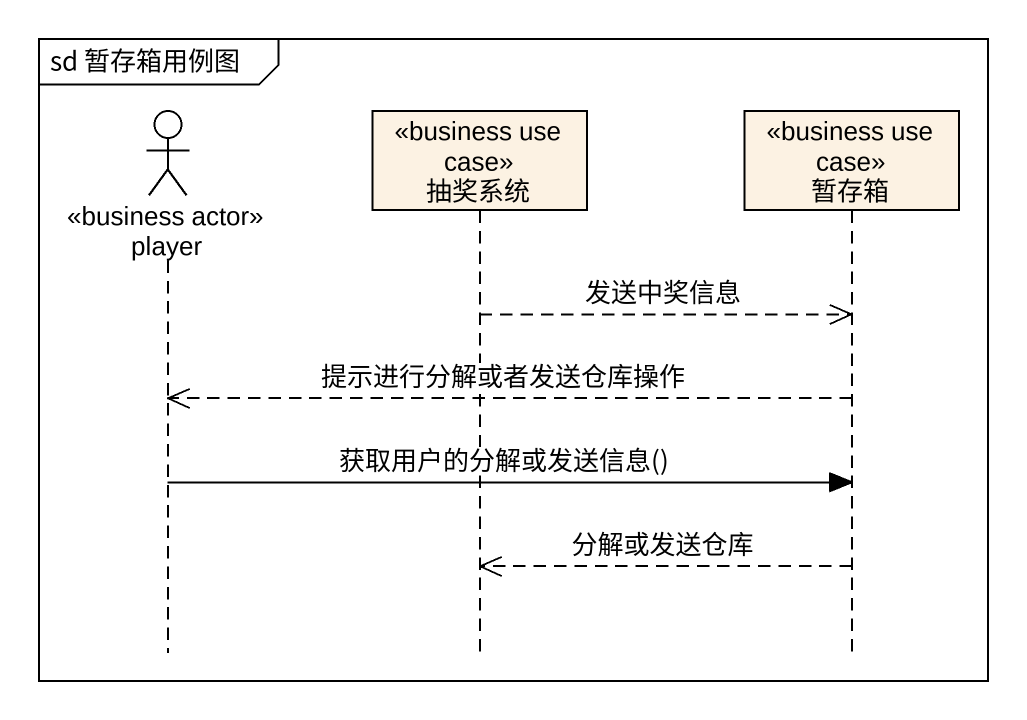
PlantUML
@startuml
mainframe sd 暂存箱用例图
hide footbox
actor player <<business actor>>
participant 抽奖系统 <<business use case>>
participant 暂存箱 <<business use case>>

抽奖系统 -->> 暂存箱 : 发送中奖信息
暂存箱 -->> player : 提示进行分解或者发送仓库操作
player -> 暂存箱 : 获取用户的分解或发送信息()
暂存箱 -->> 抽奖系统 : 分解或发送仓库
@enduml
